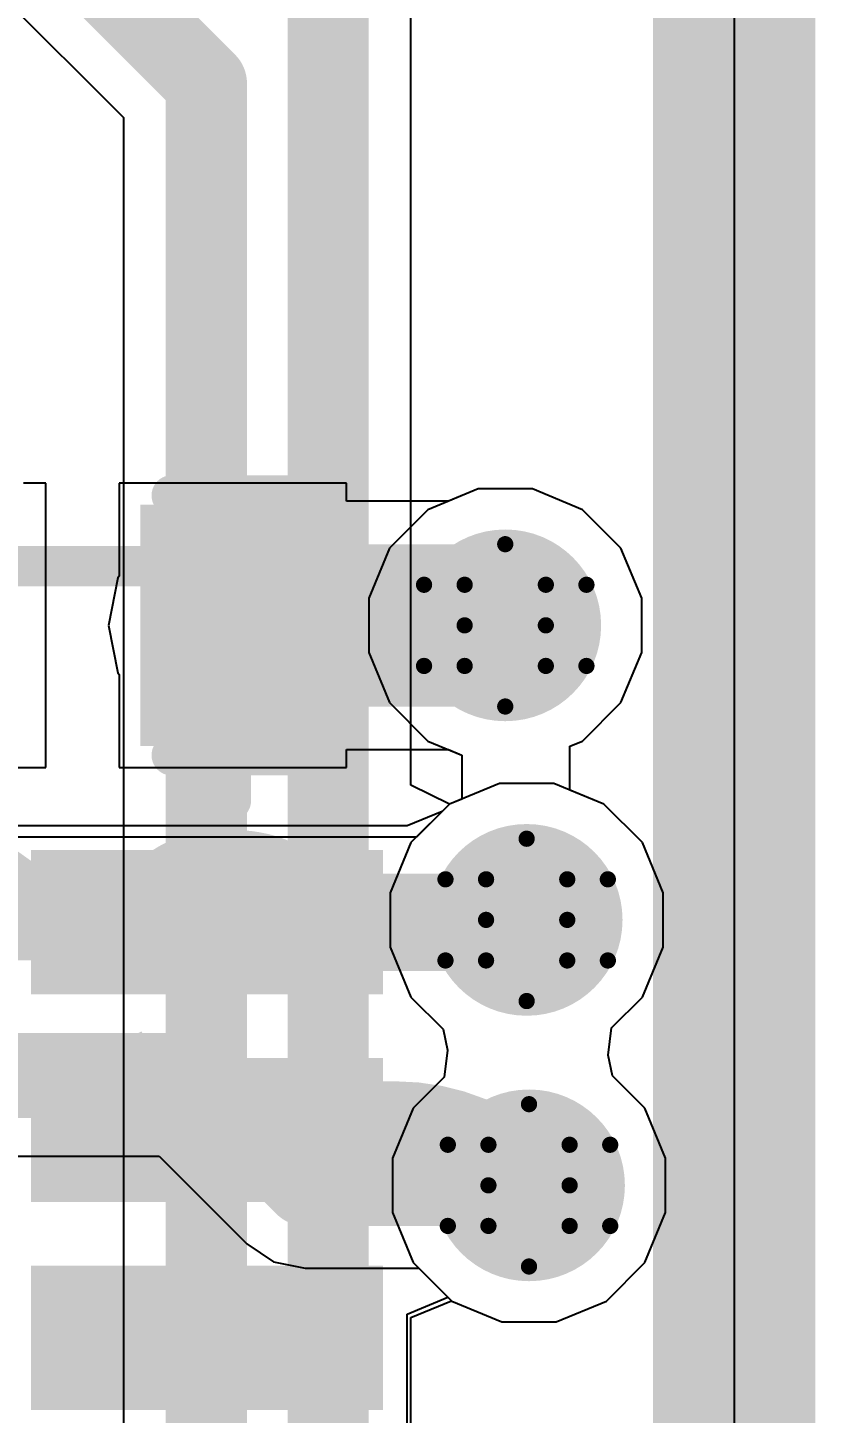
# Model space of a CAD drawing. Header units: inches. Extents: x -4 to 389, y 0 to 108.
# Drawn here: x 42.799 to 45.263, y 28.274 to 32.61 of the extents above; entities that cross this region are included whole.
import ezdxf

# ---------------------------------------------------------------- set-up
doc = ezdxf.new("R2010")
doc.units = ezdxf.units.IN
for name, color, linetype in [('Board Outline', 76, 'Continuous'), ('Bottom Layer', 5, 'Continuous'), ('Bottom Overlay', 54, 'Continuous'), ('Bottom Paste', 16, 'Continuous'), ('Bottom Solder', 6, 'Continuous'), ('Drill Drawing', 1, 'Continuous'), ('Signal_1', 16, 'Continuous'), ('Signal_2', 76, 'Continuous'), ('Top Layer', 1, 'Continuous'), ('Top Overlay', 2, 'Continuous'), ('Top Solder', 216, 'Continuous'), ('Via Holes', 16, 'Continuous')]:
    doc.layers.add(name, color=color, linetype=linetype)
doc.styles.add('Arial', font='', dxfattribs={"height": 0.2})
doc.styles.get('Arial').set_extended_font_data('Arial')

msp = doc.modelspace()

# ---------------------------------------------------------------- hatches: boundary and pattern name
at = {"layer": 'Bottom Layer'}
msp.add_hatch(color=5, dxfattribs=at).paths.add_polyline_path([(43.6687, 31.057), (43.6687, 30.422), (43.2115, 30.422), (43.2115, 31.057)])
h = msp.add_hatch(color=5, dxfattribs=at)
edge = h.paths.add_edge_path()
edge.add_arc((44.2928, 30.7395), 0.3, 0, 360)
h = msp.add_hatch(color=5, dxfattribs=at)
edge = h.paths.add_edge_path()
edge.add_arc((44.3598, 29.8177), 0.3, 0, 360)
h = msp.add_hatch(color=5, dxfattribs=at)
edge = h.paths.add_edge_path()
edge.add_arc((44.3672, 28.9869), 0.3, 0, 360)
at = {"layer": 'Bottom Paste'}
msp.add_hatch(color=16, dxfattribs=at).paths.add_polyline_path([(43.6687, 31.057), (43.6687, 30.422), (43.2115, 30.422), (43.2115, 31.057)])
at = {"layer": 'Bottom Solder'}
msp.add_hatch(color=6, dxfattribs=at).paths.add_polyline_path([(43.7287, 31.117), (43.7287, 30.362), (43.1515, 30.362), (43.1515, 31.117)])
at = {"layer": 'Signal_1'}
h = msp.add_hatch(color=16, dxfattribs=at)
edge = h.paths.add_edge_path()
edge.add_arc((44.2928, 30.7395), 0.3, 0, 360)
h = msp.add_hatch(color=16, dxfattribs=at)
edge = h.paths.add_edge_path()
edge.add_arc((44.3598, 29.8177), 0.3, 0, 360)
h = msp.add_hatch(color=16, dxfattribs=at)
edge = h.paths.add_edge_path()
edge.add_arc((44.3672, 28.9869), 0.3, 0, 360)
at = {"layer": 'Signal_2'}
h = msp.add_hatch(color=76, dxfattribs=at)
edge = h.paths.add_edge_path()
edge.add_arc((44.2928, 30.7395), 0.3, 0, 360)
h = msp.add_hatch(color=76, dxfattribs=at)
edge = h.paths.add_edge_path()
edge.add_arc((44.3598, 29.8177), 0.3, 0, 360)
h = msp.add_hatch(color=76, dxfattribs=at)
edge = h.paths.add_edge_path()
edge.add_arc((44.3672, 28.9869), 0.3, 0, 360)
at = {"layer": 'Top Layer'}
h = msp.add_hatch(color=1, dxfattribs=at)
edge = h.paths.add_edge_path()
edge.add_arc((44.2928, 30.7395), 0.3, 0, 360)
h = msp.add_hatch(color=1, dxfattribs=at)
edge = h.paths.add_edge_path()
edge.add_arc((44.3598, 29.8177), 0.3, 0, 360)
for points in [[(42.8594, 29.6353), (42.8594, 29.9853), (43.8594, 29.9853), (43.8594, 29.6353)], [(42.8594, 28.9851), (42.8594, 29.3351), (43.8594, 29.3351), (43.8594, 28.9851)], [(42.8594, 28.3349), (42.8594, 28.6849), (43.8594, 28.6849), (43.8594, 28.3349)]]:
    msp.add_hatch(color=1, dxfattribs=at).paths.add_polyline_path(points)
h = msp.add_hatch(color=1, dxfattribs=at)
edge = h.paths.add_edge_path()
edge.add_arc((44.3672, 28.9869), 0.3, 0, 360)
at = {"layer": 'Top Solder'}
for points in [[(42.8086, 29.5845), (42.8086, 30.0361), (43.9102, 30.0361), (43.9102, 29.5845)], [(42.8086, 28.9343), (42.8086, 29.3859), (43.9102, 29.3859), (43.9102, 28.9343)], [(42.8086, 28.2841), (42.8086, 28.7357), (43.9102, 28.7357), (43.9102, 28.2841)]]:
    msp.add_hatch(color=216, dxfattribs=at).paths.add_polyline_path(points)
at = {"layer": 'Via Holes'}
h = msp.add_hatch(color=7, dxfattribs=at)
edge = h.paths.add_edge_path()
edge.add_arc((44.2928, 30.7395), 0.15, 0, 360)
h = msp.add_hatch(color=7, dxfattribs=at)
edge = h.paths.add_edge_path()
edge.add_arc((44.3598, 29.8177), 0.15, 0, 360)
h = msp.add_hatch(color=7, dxfattribs=at)
edge = h.paths.add_edge_path()
edge.add_arc((44.3672, 28.9869), 0.15, 0, 360)

# ---------------------------------------------------------------- linework, layer by layer
at = {"layer": 'Board Outline', "const_width": 0.508}
msp.add_lwpolyline([(45.0088, 49.9364), (45.0088, 0)], dxfattribs=at)
at = {"layer": 'Bottom Layer'}
for p, q in [((45.0088, 40.3425), (45.0088, 0)), ((42.8559, 31.184), (42.7852, 31.184)), ((42.8559, 30.295), (42.8559, 31.184)), ((43.7957, 31.184), (43.0845, 31.184)), ((43.0845, 31.184), (43.0845, 30.8931)), ((43.7957, 31.128), (43.7957, 31.184)), ((44.2079, 31.1665), (44.1149, 31.128)), ((44.3777, 31.1665), (44.2079, 31.1665)), ((44.5347, 31.1015), (44.3777, 31.1665)), ((44.1149, 31.128), (43.7957, 31.128)), ((44.6548, 30.9814), (44.5347, 31.1015)), ((44.7198, 30.8244), (44.6548, 30.9814)), ((43.0812, 30.8882), (43.0516, 30.7395)), ((43.0845, 30.8931), (43.0812, 30.8882)), ((44.7198, 30.6546), (44.7198, 30.8244)), ((43.0516, 30.7395), (43.0812, 30.5908)), ((44.6548, 30.4976), (44.7198, 30.6546)), ((43.0812, 30.5908), (43.0845, 30.5859)), ((43.0845, 30.5859), (43.0845, 30.295)), ((44.5347, 30.3775), (44.6548, 30.4976)), ((44.4954, 30.3612), (44.5347, 30.3775)), ((44.4954, 30.2238), (44.4954, 30.3612)), ((43.7957, 30.295), (43.7957, 30.351)), ((43.7957, 30.351), (44.1149, 30.351)), ((44.1149, 30.351), (44.1573, 30.3335)), ((44.1573, 30.3335), (44.1573, 30.196)), ((42.1447, 30.295), (42.8559, 30.295)), ((43.0845, 30.295), (43.7957, 30.295)), ((44.1573, 30.196), (44.118, 30.1797)), ((44.6017, 30.1797), (44.4954, 30.2238)), ((44.118, 30.1797), (44.0149, 30.0767)), ((44.7218, 30.0596), (44.6017, 30.1797)), ((44.0149, 30.0767), (39.7586, 30.0767)), ((44.7868, 29.9027), (44.7218, 30.0596)), ((44.7868, 29.7328), (44.7868, 29.9027)), ((44.7218, 29.5758), (44.7868, 29.7328)), ((44.6255, 29.4795), (44.7218, 29.5758)), ((44.6148, 29.3942), (44.6255, 29.4795)), ((44.6286, 29.3294), (44.6148, 29.3942)), ((44.7292, 29.2288), (44.6286, 29.3294)), ((44.7942, 29.0718), (44.7292, 29.2288)), ((39.5732, 29.078), (43.2096, 29.078)), ((43.2096, 29.078), (43.4839, 28.8038)), ((44.7942, 28.902), (44.7942, 29.0718)), ((44.7292, 28.745), (44.7942, 28.902)), ((43.4839, 28.8038), (43.5679, 28.7476)), ((43.5679, 28.7476), (43.667, 28.7279)), ((43.667, 28.7279), (44.0223, 28.7279)), ((44.0223, 28.7279), (44.1253, 28.6249)), ((44.6091, 28.6249), (44.7292, 28.745)), ((44.1253, 28.6249), (44.2823, 28.5599)), ((44.4521, 28.5599), (44.6091, 28.6249)), ((44.2823, 28.5599), (44.4521, 28.5599))]:
    msp.add_line(p, q, dxfattribs=at)
for points, const_width in [([(43.4401, 30.7395), (44.2928, 30.7395)], 0.508), ([(39.6513, 29.8177), (44.3598, 29.8177)], 0.254), ([(39.5732, 29.337), (43.3169, 29.337)], 0.254), ([(43.3169, 29.337), (43.667, 28.9869)], 0.254), ([(43.667, 28.9869), (44.3672, 28.9869)], 0.254)]:
    msp.add_lwpolyline(points, dxfattribs=dict(at, const_width=const_width))
for points, const_width in [([(43.3131, 30.7395, 1), (43.5671, 30.7395, 1)], 0.254), ([(44.1658, 30.7395, 1), (44.4198, 30.7395, 1)], 0.254), ([(44.2963, 29.8177, 1), (44.4233, 29.8177, 1)], 0.127), ([(43.2534, 29.337, 1), (43.3804, 29.337, 1)], 0.127), ([(43.2534, 29.337, 1), (43.3804, 29.337, 1)], 0.127), ([(43.6035, 28.9869, 1), (43.7305, 28.9869, 1)], 0.127), ([(43.6035, 28.9869, 1), (43.7305, 28.9869, 1)], 0.127), ([(44.3037, 28.9869, 1), (44.4307, 28.9869, 1)], 0.127)]:
    msp.add_lwpolyline(points, format="xyb", close=True, dxfattribs=dict(at, const_width=const_width))
at = {"layer": 'Bottom Overlay', "const_width": 0.127}
for points in [[(43.2496, 31.1459), (43.7576, 31.1459)], [(43.7576, 30.3331), (43.7576, 31.1459)], [(43.2496, 30.3331), (43.7576, 30.3331)]]:
    msp.add_lwpolyline(points, dxfattribs=at)
at = {"layer": 'Bottom Overlay', "const_width": 0.0635}
for points in [[(43.2179, 31.1459, 1), (43.2814, 31.1459, 1)], [(43.7259, 31.1459, 1), (43.7894, 31.1459, 1)], [(43.7259, 31.1459, 1), (43.7894, 31.1459, 1)], [(43.2179, 30.3331, 1), (43.2814, 30.3331, 1)], [(43.7259, 30.3331, 1), (43.7894, 30.3331, 1)], [(43.7259, 30.3331, 1), (43.7894, 30.3331, 1)]]:
    msp.add_lwpolyline(points, format="xyb", close=True, dxfattribs=at)
at = {"layer": 'Drill Drawing', "const_width": 0.0508}
for points in [[(44.1658, 30.8665), (44.2928, 30.9935)], [(44.2928, 30.9935), (44.4198, 30.8665)], [(44.0388, 30.8665), (44.1658, 30.7395)], [(44.0388, 30.8665), (44.1658, 30.8665)], [(44.4198, 30.8665), (44.5468, 30.8665)], [(44.4198, 30.7395), (44.5468, 30.8665)], [(44.0388, 30.6125), (44.1658, 30.7395)], [(44.4198, 30.7395), (44.5468, 30.6125)], [(44.0388, 30.6125), (44.1658, 30.6125)], [(44.1658, 30.6125), (44.2928, 30.4855)], [(44.2928, 30.4855), (44.4198, 30.6125)], [(44.4198, 30.6125), (44.5468, 30.6125)], [(44.2328, 29.9447), (44.3598, 30.0717)], [(44.3598, 30.0717), (44.4868, 29.9447)], [(44.1058, 29.9447), (44.2328, 29.8177)], [(44.1058, 29.9447), (44.2328, 29.9447)], [(44.4868, 29.9447), (44.6138, 29.9447)], [(44.4868, 29.8177), (44.6138, 29.9447)], [(44.1058, 29.6907), (44.2328, 29.8177)], [(44.4868, 29.8177), (44.6138, 29.6907)], [(44.1058, 29.6907), (44.2328, 29.6907)], [(44.2328, 29.6907), (44.3598, 29.5637)], [(44.3598, 29.5637), (44.4868, 29.6907)], [(44.4868, 29.6907), (44.6138, 29.6907)], [(44.2402, 29.1139), (44.3672, 29.2409)], [(44.3672, 29.2409), (44.4942, 29.1139)], [(44.1132, 29.1139), (44.2402, 28.9869)], [(44.1132, 29.1139), (44.2402, 29.1139)], [(44.4942, 29.1139), (44.6212, 29.1139)], [(44.4942, 28.9869), (44.6212, 29.1139)], [(44.1132, 28.8599), (44.2402, 28.9869)], [(44.4942, 28.9869), (44.6212, 28.8599)], [(44.1132, 28.8599), (44.2402, 28.8599)], [(44.2402, 28.8599), (44.3672, 28.7329)], [(44.3672, 28.7329), (44.4942, 28.8599)], [(44.4942, 28.8599), (44.6212, 28.8599)]]:
    msp.add_lwpolyline(points, dxfattribs=at)
at = {"layer": 'Drill Drawing', "const_width": 0.0254}
for points in [[(44.2801, 30.9935, 1), (44.3055, 30.9935, 1)], [(44.2801, 30.9935, 1), (44.3055, 30.9935, 1)], [(44.0261, 30.8665, 1), (44.0515, 30.8665, 1)], [(44.0261, 30.8665, 1), (44.0515, 30.8665, 1)], [(44.1531, 30.8665, 1), (44.1785, 30.8665, 1)], [(44.1531, 30.8665, 1), (44.1785, 30.8665, 1)], [(44.4071, 30.8665, 1), (44.4325, 30.8665, 1)], [(44.4071, 30.8665, 1), (44.4325, 30.8665, 1)], [(44.5341, 30.8665, 1), (44.5595, 30.8665, 1)], [(44.5341, 30.8665, 1), (44.5595, 30.8665, 1)], [(44.1531, 30.7395, 1), (44.1785, 30.7395, 1)], [(44.1531, 30.7395, 1), (44.1785, 30.7395, 1)], [(44.4071, 30.7395, 1), (44.4325, 30.7395, 1)], [(44.4071, 30.7395, 1), (44.4325, 30.7395, 1)], [(44.0261, 30.6125, 1), (44.0515, 30.6125, 1)], [(44.0261, 30.6125, 1), (44.0515, 30.6125, 1)], [(44.1531, 30.6125, 1), (44.1785, 30.6125, 1)], [(44.1531, 30.6125, 1), (44.1785, 30.6125, 1)], [(44.4071, 30.6125, 1), (44.4325, 30.6125, 1)], [(44.4071, 30.6125, 1), (44.4325, 30.6125, 1)], [(44.5341, 30.6125, 1), (44.5595, 30.6125, 1)], [(44.5341, 30.6125, 1), (44.5595, 30.6125, 1)], [(44.2801, 30.4855, 1), (44.3055, 30.4855, 1)], [(44.2801, 30.4855, 1), (44.3055, 30.4855, 1)], [(44.3471, 30.0717, 1), (44.3725, 30.0717, 1)], [(44.3471, 30.0717, 1), (44.3725, 30.0717, 1)], [(44.0931, 29.9447, 1), (44.1185, 29.9447, 1)], [(44.0931, 29.9447, 1), (44.1185, 29.9447, 1)], [(44.2201, 29.9447, 1), (44.2455, 29.9447, 1)], [(44.2201, 29.9447, 1), (44.2455, 29.9447, 1)], [(44.4741, 29.9447, 1), (44.4995, 29.9447, 1)], [(44.4741, 29.9447, 1), (44.4995, 29.9447, 1)], [(44.6011, 29.9447, 1), (44.6265, 29.9447, 1)], [(44.6011, 29.9447, 1), (44.6265, 29.9447, 1)], [(44.2201, 29.8177, 1), (44.2455, 29.8177, 1)], [(44.2201, 29.8177, 1), (44.2455, 29.8177, 1)], [(44.4741, 29.8177, 1), (44.4995, 29.8177, 1)], [(44.4741, 29.8177, 1), (44.4995, 29.8177, 1)], [(44.0931, 29.6907, 1), (44.1185, 29.6907, 1)], [(44.0931, 29.6907, 1), (44.1185, 29.6907, 1)], [(44.2201, 29.6907, 1), (44.2455, 29.6907, 1)], [(44.2201, 29.6907, 1), (44.2455, 29.6907, 1)], [(44.4741, 29.6907, 1), (44.4995, 29.6907, 1)], [(44.4741, 29.6907, 1), (44.4995, 29.6907, 1)], [(44.6011, 29.6907, 1), (44.6265, 29.6907, 1)], [(44.6011, 29.6907, 1), (44.6265, 29.6907, 1)], [(44.3471, 29.5637, 1), (44.3725, 29.5637, 1)], [(44.3471, 29.5637, 1), (44.3725, 29.5637, 1)], [(44.3545, 29.2409, 1), (44.3799, 29.2409, 1)], [(44.3545, 29.2409, 1), (44.3799, 29.2409, 1)], [(44.1005, 29.1139, 1), (44.1259, 29.1139, 1)], [(44.1005, 29.1139, 1), (44.1259, 29.1139, 1)], [(44.2275, 29.1139, 1), (44.2529, 29.1139, 1)], [(44.2275, 29.1139, 1), (44.2529, 29.1139, 1)], [(44.4815, 29.1139, 1), (44.5069, 29.1139, 1)], [(44.4815, 29.1139, 1), (44.5069, 29.1139, 1)], [(44.6085, 29.1139, 1), (44.6339, 29.1139, 1)], [(44.6085, 29.1139, 1), (44.6339, 29.1139, 1)], [(44.2275, 28.9869, 1), (44.2529, 28.9869, 1)], [(44.2275, 28.9869, 1), (44.2529, 28.9869, 1)], [(44.4815, 28.9869, 1), (44.5069, 28.9869, 1)], [(44.4815, 28.9869, 1), (44.5069, 28.9869, 1)], [(44.1005, 28.8599, 1), (44.1259, 28.8599, 1)], [(44.1005, 28.8599, 1), (44.1259, 28.8599, 1)], [(44.2275, 28.8599, 1), (44.2529, 28.8599, 1)], [(44.2275, 28.8599, 1), (44.2529, 28.8599, 1)], [(44.4815, 28.8599, 1), (44.5069, 28.8599, 1)], [(44.4815, 28.8599, 1), (44.5069, 28.8599, 1)], [(44.6085, 28.8599, 1), (44.6339, 28.8599, 1)], [(44.6085, 28.8599, 1), (44.6339, 28.8599, 1)], [(44.3545, 28.7329, 1), (44.3799, 28.7329, 1)], [(44.3545, 28.7329, 1), (44.3799, 28.7329, 1)]]:
    msp.add_lwpolyline(points, format="xyb", close=True, dxfattribs=at)
at = {"layer": 'Signal_1'}
for p, q in [((45.0088, 37.4544), (45.0088, 0)), ((44.2079, 31.1665), (44.0509, 31.1015)), ((44.3777, 31.1665), (44.2079, 31.1665)), ((44.5347, 31.1015), (44.3777, 31.1665)), ((44.0509, 31.1015), (43.9308, 30.9814)), ((44.6548, 30.9814), (44.5347, 31.1015)), ((43.9308, 30.9814), (43.8658, 30.8244)), ((44.7198, 30.8244), (44.6548, 30.9814)), ((43.8658, 30.8244), (43.8658, 30.6546)), ((44.7198, 30.6546), (44.7198, 30.8244)), ((43.8658, 30.6546), (43.9308, 30.4976)), ((44.6548, 30.4976), (44.7198, 30.6546)), ((43.9308, 30.4976), (44.0509, 30.3775)), ((44.5347, 30.3775), (44.6548, 30.4976)), ((44.0509, 30.3775), (44.1573, 30.3335)), ((44.4954, 30.3612), (44.5347, 30.3775)), ((44.4954, 30.2238), (44.4954, 30.3612)), ((44.1573, 30.3335), (44.1573, 30.196)), ((44.1573, 30.196), (44.118, 30.1797)), ((44.6017, 30.1797), (44.4954, 30.2238)), ((44.118, 30.1797), (43.9978, 30.0596)), ((44.7218, 30.0596), (44.6017, 30.1797)), ((43.9978, 30.0596), (43.9328, 29.9027)), ((44.7868, 29.9027), (44.7218, 30.0596)), ((43.9328, 29.9027), (43.9328, 29.7328)), ((44.7868, 29.7328), (44.7868, 29.9027)), ((43.9328, 29.7328), (43.9978, 29.5758)), ((44.7218, 29.5758), (44.7868, 29.7328)), ((43.9978, 29.5758), (44.0985, 29.4752)), ((44.6255, 29.4795), (44.7218, 29.5758)), ((44.0985, 29.4752), (44.1123, 29.4104)), ((44.6148, 29.3942), (44.6255, 29.4795)), ((44.1123, 29.4104), (44.1015, 29.3251)), ((44.6286, 29.3294), (44.6148, 29.3942)), ((44.1015, 29.3251), (44.0052, 29.2288)), ((44.7292, 29.2288), (44.6286, 29.3294)), ((44.0052, 29.2288), (43.9402, 29.0718)), ((44.7942, 29.0718), (44.7292, 29.2288)), ((43.9402, 29.0718), (43.9402, 28.902)), ((44.7942, 28.902), (44.7942, 29.0718)), ((43.9402, 28.902), (44.0052, 28.745)), ((44.7292, 28.745), (44.7942, 28.902)), ((44.0052, 28.745), (44.1253, 28.6249)), ((44.6091, 28.6249), (44.7292, 28.745)), ((44.1253, 28.6249), (44.2823, 28.5599)), ((44.4521, 28.5599), (44.6091, 28.6249)), ((44.2823, 28.5599), (44.4521, 28.5599))]:
    msp.add_line(p, q, dxfattribs=at)
at = {"layer": 'Signal_2'}
for p, q in [((45.0088, 39.6494), (45.0088, 13.5238)), ((43.9978, 30.2391), (43.9978, 34.3112)), ((42.4834, 32.944), (43.0988, 32.3285)), ((43.0988, 32.3285), (43.0988, 17.5825)), ((44.118, 30.1797), (43.9978, 30.2391)), ((44.2749, 30.2447), (44.118, 30.1797)), ((44.4448, 30.2447), (44.2749, 30.2447)), ((44.6017, 30.1797), (44.4448, 30.2447)), ((44.7218, 30.0596), (44.6017, 30.1797)), ((44.7868, 29.9027), (44.7218, 30.0596)), ((44.7868, 29.7328), (44.7868, 29.9027)), ((44.7218, 29.5758), (44.7868, 29.7328)), ((44.6255, 29.4795), (44.7218, 29.5758)), ((44.6148, 29.3942), (44.6255, 29.4795)), ((44.6286, 29.3294), (44.6148, 29.3942)), ((44.7292, 29.2288), (44.6286, 29.3294)), ((44.7942, 29.0718), (44.7292, 29.2288)), ((44.7942, 28.902), (44.7942, 29.0718)), ((44.7292, 28.745), (44.7942, 28.902)), ((44.6091, 28.6249), (44.7292, 28.745)), ((43.9978, 28.5729), (44.1248, 28.6255)), ((44.1248, 28.6255), (44.1253, 28.6249)), ((44.1253, 28.6249), (44.2823, 28.5599)), ((44.4521, 28.5599), (44.6091, 28.6249)), ((43.9978, 28.1005), (43.9978, 28.5729)), ((44.2823, 28.5599), (44.4521, 28.5599))]:
    msp.add_line(p, q, dxfattribs=at)
at = {"layer": 'Signal_2', "const_width": 0.254}
for points in [[(43.7388, 16.8567), (43.7388, 34.4185)], [(42.5907, 33.2029), (43.3578, 32.4358)], [(43.3578, 17.4752), (43.3578, 32.4358)]]:
    msp.add_lwpolyline(points, dxfattribs=at)
at = {"layer": 'Signal_2', "const_width": 0.127}
msp.add_lwpolyline([(43.2943, 32.4358, 1), (43.4213, 32.4358, 1)], format="xyb", close=True, dxfattribs=at)
msp.add_lwpolyline([(43.2943, 32.4358, 1), (43.4213, 32.4358, 1)], format="xyb", close=True, dxfattribs=at)
at = {"layer": 'Top Layer'}
for p, q in [((45.0088, 40.3425), (45.0088, 0)), ((44.2079, 31.1665), (44.0509, 31.1015)), ((44.3777, 31.1665), (44.2079, 31.1665)), ((44.5347, 31.1015), (44.3777, 31.1665)), ((44.0509, 31.1015), (43.9308, 30.9814)), ((44.6548, 30.9814), (44.5347, 31.1015)), ((43.9308, 30.9814), (43.8658, 30.8244)), ((44.7198, 30.8244), (44.6548, 30.9814)), ((43.8658, 30.8244), (43.8658, 30.6546)), ((44.7198, 30.6546), (44.7198, 30.8244)), ((43.8658, 30.6546), (43.9308, 30.4976)), ((44.6548, 30.4976), (44.7198, 30.6546)), ((43.9308, 30.4976), (44.0509, 30.3775)), ((44.5347, 30.3775), (44.6548, 30.4976)), ((44.0509, 30.3775), (44.1573, 30.3335)), ((44.4954, 30.3612), (44.5347, 30.3775)), ((44.4954, 30.2238), (44.4954, 30.3612)), ((44.1573, 30.3335), (44.1573, 30.196)), ((44.1573, 30.196), (44.118, 30.1797)), ((44.6017, 30.1797), (44.4954, 30.2238)), ((44.095, 30.1568), (43.9864, 30.1124)), ((44.118, 30.1797), (44.095, 30.1568)), ((44.7218, 30.0596), (44.6017, 30.1797)), ((43.9864, 30.1123), (42.7324, 30.1123)), ((43.9864, 30.1124), (43.9864, 30.1124)), ((43.9864, 30.1124), (43.9864, 30.1124)), ((43.9864, 30.1124), (43.9864, 30.1123)), ((44.7868, 29.9027), (44.7218, 30.0596)), ((44.7868, 29.7328), (44.7868, 29.9027)), ((44.7218, 29.5758), (44.7868, 29.7328)), ((44.6255, 29.4795), (44.7218, 29.5758)), ((44.6148, 29.3942), (44.6255, 29.4795)), ((44.6286, 29.3294), (44.6148, 29.3942)), ((44.7292, 29.2288), (44.6286, 29.3294)), ((44.7942, 29.0718), (44.7292, 29.2288)), ((44.7942, 28.902), (44.7942, 29.0718)), ((44.7292, 28.745), (44.7942, 28.902)), ((44.6091, 28.6249), (44.7292, 28.745)), ((43.9864, 28.5842), (44.1134, 28.6368)), ((44.1134, 28.6368), (44.1253, 28.6249)), ((44.1253, 28.6249), (44.2823, 28.5599)), ((44.4521, 28.5599), (44.6091, 28.6249)), ((43.9864, 28.2886), (43.9864, 28.5842)), ((44.2823, 28.5599), (44.4521, 28.5599)), ((43.9864, 28.2079), (43.9864, 28.2886))]:
    msp.add_line(p, q, dxfattribs=at)
at = {"layer": 'Top Layer', "const_width": 0.3048}
for points in [[(43.3594, 29.8103), (44.3525, 29.8103)], [(43.3594, 29.1601), (43.9491, 29.1601)]]:
    msp.add_lwpolyline(points, dxfattribs=at)
at = {"layer": 'Top Layer', "const_width": 0.1524}
for points in [[(43.2832, 29.8103, 1), (43.4356, 29.8103, 1)], [(44.2763, 29.8103, 1), (44.4287, 29.8103, 1)], [(43.2832, 29.1601, 1), (43.4356, 29.1601, 1)], [(43.8729, 29.1601, 1), (44.0253, 29.1601, 1)], [(43.8729, 29.1601, 1), (44.0253, 29.1601, 1)], [(44.291, 28.9869, 1), (44.4434, 28.9869, 1)]]:
    msp.add_lwpolyline(points, format="xyb", close=True, dxfattribs=at)
at = {"layer": 'Top Layer', "const_width": 0.3048}
msp.add_lwpolyline([(43.9491, 29.1601, -0.198912), (44.3672, 28.9869)], format="xyb", dxfattribs=at)
at = {"layer": 'Top Overlay', "const_width": 0.127}
for points in [[(42.7003, 30.9248), (43.434, 30.9248)], [(43.434, 30.191), (43.434, 30.9248)]]:
    msp.add_lwpolyline(points, dxfattribs=at)
at = {"layer": 'Top Overlay', "const_width": 0.0635}
for points in [[(43.4023, 30.9248, 1), (43.4658, 30.9248, 1)], [(43.4023, 30.9248, 1), (43.4658, 30.9248, 1)], [(43.4023, 30.191, 1), (43.4658, 30.191, 1)]]:
    msp.add_lwpolyline(points, format="xyb", close=True, dxfattribs=at)

# ---------------------------------------------------------------- texts
at = {"layer": 'Bottom Overlay', "style": 'Arial', "text_generation_flag": 2}
msp.add_text('C14', height=0.889, dxfattribs=at).set_placement((43.9099, 29.1974))

doc.saveas('drawing.dxf')
